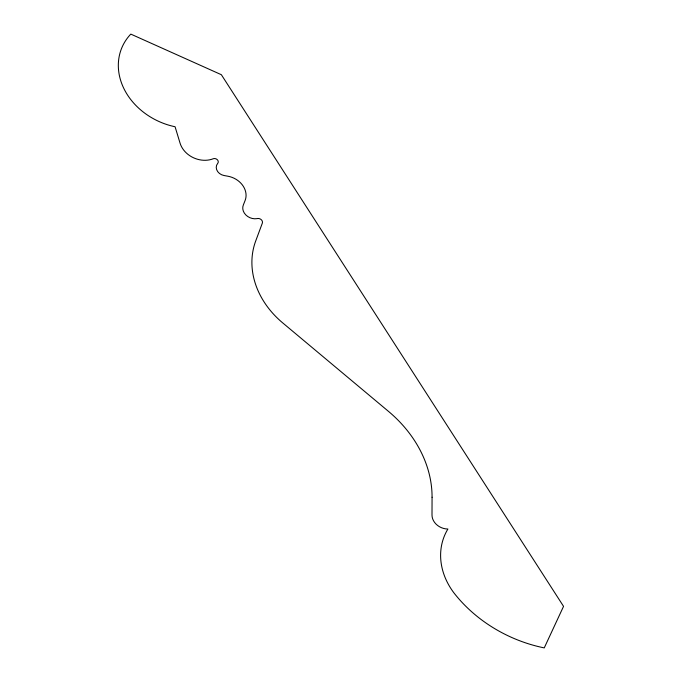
<?xml version="1.0" encoding="UTF-8"?>
<svg xmlns="http://www.w3.org/2000/svg" width="682" height="682" viewBox="0 0 682 682"><rect width="100%" height="100%" fill="white"/><g stroke="black" fill="none" stroke-linecap="round" stroke-linejoin="round"><path stroke-width="1.02" d="M432.064 497.229L432.004 515.055A14.373 11.884 22.5 0 0 447.904 529.019A72.889 60.28 22.5 0 0 453.811 592.735A131.635 108.873 22.5 0 0 544.245 647.9L563.545 606.358L221.36 74.713L130.791 34.1A64.961 53.725 22.5 0 0 123.681 88.14A64.961 53.725 22.5 0 0 175.078 126.75L180.074 143.186A23.069 19.079 22.5 0 0 213.364 158.71A3.436 2.839 22.5 0 1 217.439 159.861A3.436 2.839 22.5 0 1 217.635 163.475A8.602 7.11 22.5 0 0 224.011 175.513L227.899 176.22A20.119 16.641 22.5 0 1 245.094 200.534L243.355 204.941A11.142 9.216 22.5 0 0 245.844 214.958A11.142 9.216 22.5 0 0 257.012 218.632A3.904 3.231 22.5 0 1 261.155 219.595A3.904 3.231 22.5 0 1 262.306 223.21L255.69 241.027A87.296 72.198 22.5 0 0 282.715 322.901L388.51 411.399A123.365 102.036 22.5 0 1 432.064 497.229"/></g></svg>
